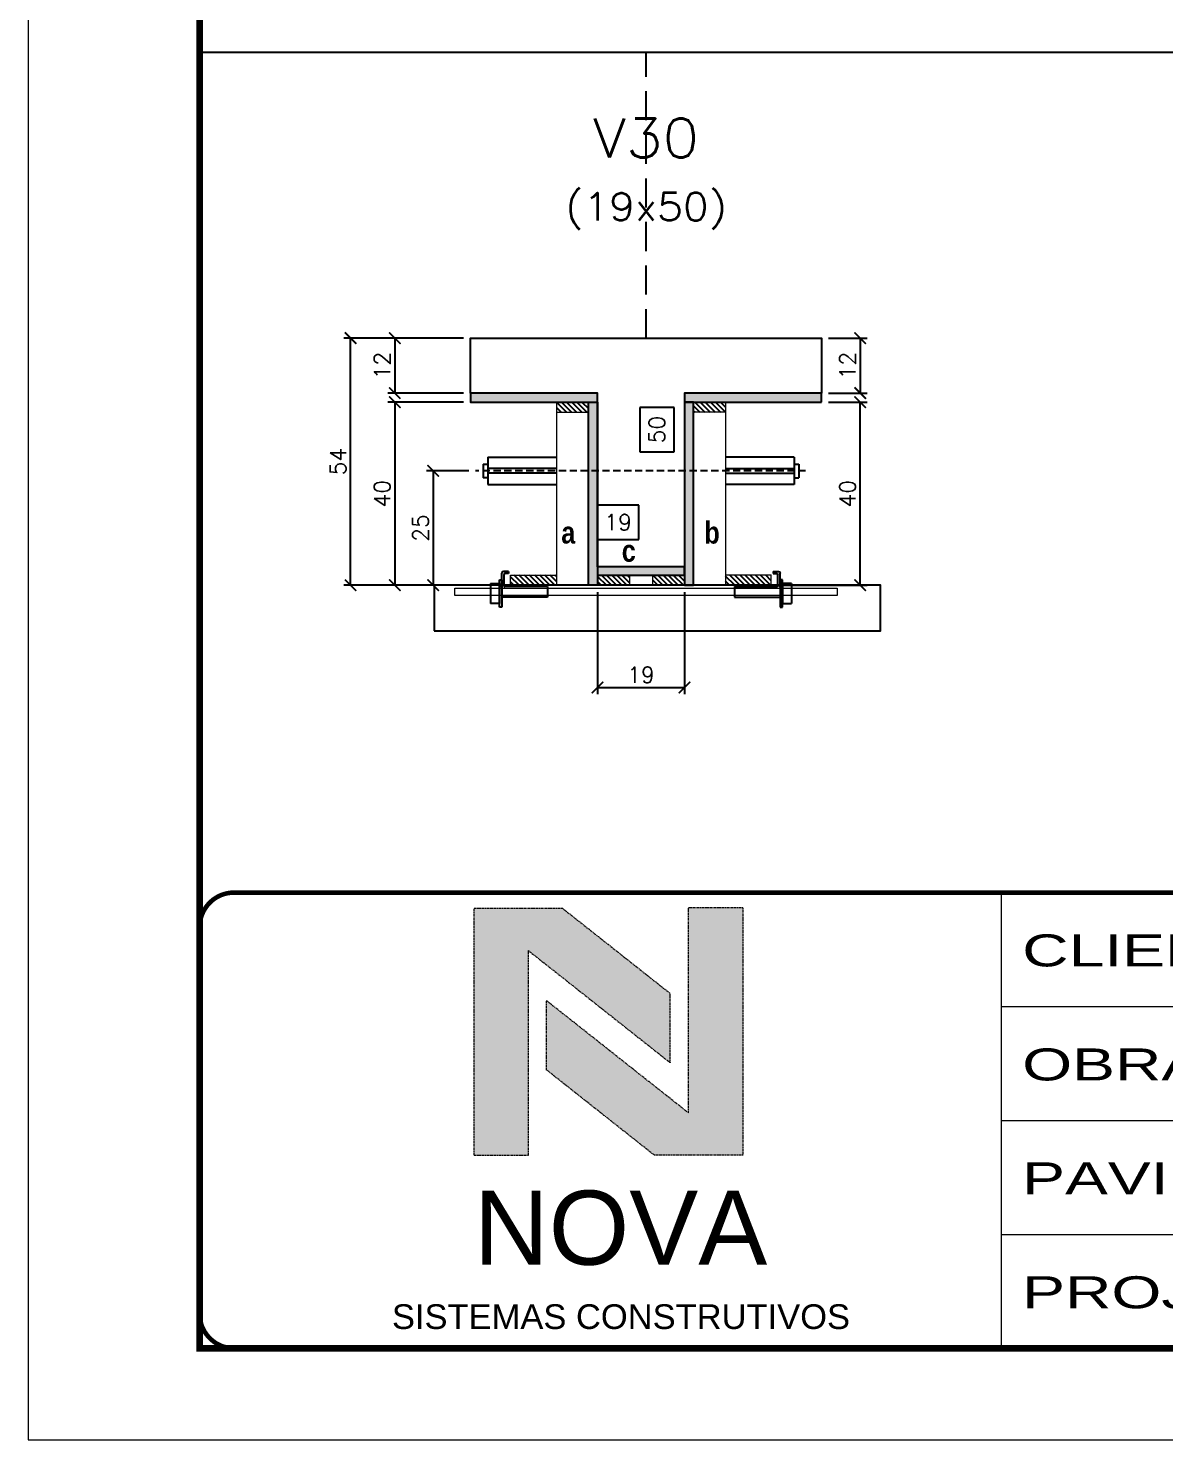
# Model space of a CAD drawing. Header units: millimetres. Extents: x 2921 to 9246, y 316 to 11751.
# Drawn here: x 2921 to 3418, y 3762 to 4379 of the extents above; entities that cross this region are included whole.
import ezdxf
from ezdxf.enums import TextEntityAlignment as Align

# ---------------------------------------------------------------- set-up
doc = ezdxf.new("R2010")
doc.units = ezdxf.units.MM
for name, pattern in [('CONTINUO', [0]), ('DASHED', [0.75, 0.5, -0.25]), ('HIDDEN', [9.525, 6.35, -3.175])]:
    doc.linetypes.add(name, pattern=pattern)
for name, color, linetype in [('1', 3, 'Continuous'), ('8', 8, 'Continuous'), ('barrote', 251, 'Continuous'), ('COTA', 241, 'Continuous'), ('Cota Seção (2x)', 4, 'Continuous'), ('detalhes', 4, 'Continuous'), ('Hachura', 253, 'Continuous'), ('Painéis', 200, 'Continuous'), ('presilha', 1, 'Continuous'), ('TENSOR', 3, 'Continuous'), ('Texto de Titulo', 7, 'Continuous'), ('Texto Qtd Sarr', 242, 'Continuous')]:
    doc.layers.add(name, color=color, linetype=linetype)
for name, color, linetype, lineweight in [('CARIMBO-LEGENDA', 75, 'Continuous', 15), ('CONCRETO', 251, 'Continuous', 25), ('Folhas', 255, 'Continuous', 9), ('Madeira', 126, 'Continuous', 18), ('SARRAFO DE PRESSAO', 251, 'DASHED', 9), ('SCO-___-LAJ', 2, 'Continuous', 0), ('Texto Seção', 7, 'Continuous', 15)]:
    doc.layers.add(name, color=color, linetype=linetype, lineweight=lineweight)
doc.styles.add('arial', font='arial.ttf')
doc.styles.add('Romans', font='romans.shx')
doc.styles.add('TECNICA', font='techb___.ttf', dxfattribs={"height": 10})
doc.styles.add('Tecnologia', font='')
doc.styles.get('Tecnologia').set_extended_font_data('Forgotten Futurist')
doc.dimstyles.new('Cota Seção (2x)', dxfattribs={"dimtxt": 7, "dimasz": 5, "dimexe": 3, "dimexo": 3, "dimgap": 2, "dimtad": 3, "dimdec": 1, "dimlfac": 0.5, "dimzin": 12, "dimdsep": 46, "dimtxsty": 'Romans', "dimblk": 'ARCHTICK', "dimcen": 0, "dimclrd": 4, "dimclre": 4, "dimclrt": 1, "dimadec": 1, "dimazin": 3, "dimtfac": 1, "dimtdec": 1, "dimtmove": 0, "dimatfit": 3, "dimldrblk": 'OBLIQUE', "dimfxl": 1, "dimtolj": 1, "dimtzin": 12, "dimarcsym": 0})
doc.dimstyles.new('Cota Seção interna', dxfattribs={"dimtxt": 7, "dimasz": 6, "dimexe": 0.18, "dimexo": 2, "dimgap": -4, "dimtad": 3, "dimdec": 1, "dimlfac": 0.5, "dimzin": 12, "dimdsep": 46, "dimtxsty": 'Romans', "dimblk": 'ARCHTICK', "dimcen": 0.09, "dimse1": 1, "dimse2": 1, "dimsd1": 1, "dimsd2": 1, "dimclrd": 180, "dimclre": 5, "dimclrt": 1, "dimadec": 0, "dimazin": 3, "dimtfac": 1, "dimtdec": 1, "dimtofl": 0, "dimtmove": 0, "dimatfit": 3, "dimldrblk": 'ARCHTICK', "dimfxl": 1, "dimtolj": 1, "dimtzin": 0, "dimarcsym": 0})
pattern_1 = [(315, (26126.7079, -4094.3415), (1.12253202, 1.12253202), [])]

# ---------------------------------------------------------------- blocks, each defined once
blk = doc.blocks.new('A$C64660E27')
at = {"layer": 'COTA', "true_color": 0x1a1a1a}
h = blk.add_hatch(color=250, dxfattribs=at)
h.dxf.hatch_style = 1
h.paths.add_polyline_path([(185.36, -11.63), (142.39, -11.63), (142.39, -131.63), (168.79, -131.63), (168.79, -32.18), (237.73, -86.68), (237.73, -53.03)])
at = {"layer": 'COTA'}
h = blk.add_hatch(color=20, dxfattribs=at)
h.dxf.hatch_style = 1
h.paths.add_polyline_path([(273.01, -11.43), (246.61, -11.43), (246.61, -111.07), (177.67, -56.57), (177.67, -90.22), (230.04, -131.63), (273.01, -131.63)])
for p, q in [((142.39, -131.63), (142.39, -11.63)), ((142.39, -11.63), (185.36, -11.63)), ((185.36, -11.63), (237.73, -53.03)), ((273.01, -11.43), (246.61, -11.43)), ((246.61, -111.07), (246.61, -11.43)), ((273.01, -11.43), (273.01, -131.63)), ((168.79, -32.18), (237.73, -86.68)), ((168.79, -131.63), (168.79, -32.18)), ((237.73, -86.68), (237.73, -53.03)), ((246.61, -111.07), (177.67, -56.57)), ((177.67, -90.22), (177.67, -56.57)), ((230.04, -131.63), (177.67, -90.22)), ((142.39, -131.63), (168.79, -131.63)), ((273.01, -131.63), (230.04, -131.63))]:
    blk.add_line(p, q)
at = {"layer": 'CARIMBO-LEGENDA', "color": 7, "linetype": 'Continuous', "ltscale": 100, "style": 'arial'}
blk.add_text('NOVA', height=36, dxfattribs=at).set_placement((142.39, -184.81))
at = {"layer": 'CARIMBO-LEGENDA', "color": 7, "linetype": 'Continuous', "style": 'arial'}
blk.add_text('SISTEMAS CONSTRUTIVOS', height=12, dxfattribs=at).set_placement((102.51, -216.03))
blk = doc.blocks.new('9999999999')
at = {"color": 30, "linetype": 'CONTINUO'}
for p, q in [((98564.56, 34230.21), (98564.56, 34429.45)), ((98564.56, 34379.64), (99583.98, 34379.64)), ((98564.56, 34329.83), (99487.98, 34329.83)), ((98564.56, 34280.02), (99487.98, 34280.02))]:
    blk.add_line(p, q, dxfattribs=at)
at = {"color": 30, "linetype": 'CONTINUO', "const_width": 2}
blk.add_lwpolyline([(99583.98, 34230.21), (99583.98, 34414.45, 0.414214), (99568.98, 34429.45), (98228.98, 34429.45, 0.414214), (98213.98, 34414.45), (98213.98, 34245.21, 0.414214), (98228.98, 34230.21), (99583.98, 34230.21)], format="xyb", dxfattribs=at)
at = {"layer": 'Folhas'}
blk.add_lwpolyline([(98138.98, 34190.21), (99623.98, 34190.21), (99623.98, 35240.21), (98138.98, 35240.21)], close=True, dxfattribs=at)
at = {"layer": 'Folhas', "color": 30, "const_width": 3}
blk.add_lwpolyline([(98213.98, 34230.21), (99583.98, 34230.21), (99583.98, 35200.21), (98213.98, 35200.21)], close=True, dxfattribs=at)
at = {"xscale": 0.9, "yscale": 0.9, "zscale": 0.9}
blk.add_blockref('A$C64660E27', (98205.77, 34433.07), dxfattribs=at)
at = {"layer": 'Folhas', "color": 7, "style": 'Tecnologia', "width": 1.5}
for s, p in [('CLIENTE:', (98573.65, 34397.17)), ('OBRA:', (98573.65, 34347.31)), ('PAVIMENTO:', (98573.65, 34297.5)), ('PROJETO:', (98573.65, 34247.69))]:
    blk.add_text(s, height=14, dxfattribs=at).set_placement(p)
blk = doc.blocks.new('titulo1')
at = {"layer": 'Defpoints', "color": 252, "linetype": 'HIDDEN', "ltscale": 2}
blk.add_line((0, 0), (0, 125), dxfattribs=at)
at = {"layer": 'Defpoints', "style": 'Romans', "oblique": 15}
blk.add_attdef('FOLHA', text='', height=10, dxfattribs=at).set_placement((0, 15.58), align=Align.MIDDLE_CENTER)
at = {"layer": 'Texto Qtd Sarr', "color": 3, "style": 'Romans', "oblique": 15}
for tag, height, p in [('TITULO', 17, (0, 71.45)), ('SEÇÃO', 12, (0, 41.55))]:
    blk.add_attdef(tag, text='', height=height, dxfattribs=at).set_placement(p, align=Align.MIDDLE_CENTER)
blk = doc.blocks.new('_ArchTick')
at = {"color": 0, "linetype": 'ByBlock', "const_width": 0.15}
blk.add_lwpolyline([(-0.5, -0.5), (0.5, 0.5)], dxfattribs=at)
blk = doc.blocks.new('*D262')
at = {"layer": 'COTA', "color": 4, "lineweight": -2, "transparency": 16777216}
for p, q in [((3271.09, 4243.3), (3287.96, 4243.3)), ((3284.96, 4243.3), (3284.96, 4219.3)), ((3271.09, 4219.3), (3287.96, 4219.3))]:
    blk.add_line(p, q, dxfattribs=at)
at = {"layer": 'Defpoints', "color": 0, "transparency": 16777216}
for p in [(3268.09, 4243.3), (3268.09, 4219.3), (3284.96, 4219.3)]:
    blk.add_point(p, dxfattribs=at)
at = {"layer": 'COTA', "color": 4, "lineweight": -2, "transparency": 16777216, "xscale": 5, "yscale": 5, "zscale": 5}
for p, rotation in [((3284.96, 4243.3), 90), ((3284.96, 4219.3), 270)]:
    blk.add_blockref('_ArchTick', p, dxfattribs=dict(at, rotation=rotation))
at = {"layer": 'COTA', "color": 1, "transparency": 16777216, "insert": (3279.46, 4231.3), "char_height": 7, "attachment_point": 5, "rotation": 90, "style": 'Romans'}
blk.add_mtext('\\A1;12', dxfattribs=at)
blk = doc.blocks.new('_Oblique')
at = {"layer": '1', "color": 0, "lineweight": -2}
blk.add_line((-0.5, -0.5), (0.5, 0.5), dxfattribs=at)
blk = doc.blocks.new('*D263')
at = {"layer": 'COTA', "color": 4, "lineweight": -2, "transparency": 16777216}
for p, q in [((3111.49, 4243.3), (3059.11, 4243.3)), ((3062.11, 4135.3), (3062.11, 4243.3)), ((3133.49, 4135.3), (3059.11, 4135.3))]:
    blk.add_line(p, q, dxfattribs=at)
at = {"layer": 'Defpoints', "color": 0, "transparency": 16777216}
for p in [(3062.11, 4243.3), (3114.49, 4243.3), (3136.49, 4135.3)]:
    blk.add_point(p, dxfattribs=at)
at = {"layer": 'COTA', "color": 4, "lineweight": -2, "transparency": 16777216, "xscale": 5, "yscale": 5, "zscale": 5}
for p, rotation in [((3062.11, 4243.3), 90), ((3062.11, 4135.3), 270)]:
    blk.add_blockref('_ArchTick', p, dxfattribs=dict(at, rotation=rotation))
at = {"layer": 'COTA', "color": 1, "transparency": 16777216, "insert": (3056.61, 4189.3), "char_height": 7, "attachment_point": 5, "rotation": 90, "style": 'Romans'}
blk.add_mtext('\\A1;54', dxfattribs=at)
blk = doc.blocks.new('*D264')
at = {"layer": 'COTA', "color": 4, "lineweight": -2, "transparency": 16777216}
for p, q in [((3271.09, 4215.3), (3287.96, 4215.3)), ((3284.96, 4135.3), (3284.96, 4215.3)), ((3244.69, 4135.3), (3287.96, 4135.3))]:
    blk.add_line(p, q, dxfattribs=at)
at = {"layer": 'Defpoints', "color": 0, "transparency": 16777216}
for p in [(3268.09, 4215.3), (3284.96, 4215.3), (3241.69, 4135.3)]:
    blk.add_point(p, dxfattribs=at)
at = {"layer": 'COTA', "color": 4, "lineweight": -2, "transparency": 16777216, "xscale": 5, "yscale": 5, "zscale": 5}
for p, rotation in [((3284.96, 4215.3), 90), ((3284.96, 4135.3), 270)]:
    blk.add_blockref('_ArchTick', p, dxfattribs=dict(at, rotation=rotation))
at = {"layer": 'COTA', "color": 1, "transparency": 16777216, "insert": (3279.46, 4175.3), "char_height": 7, "attachment_point": 5, "rotation": 90, "style": 'Romans'}
blk.add_mtext('\\A1;40', dxfattribs=at)
blk = doc.blocks.new('*D265')
at = {"layer": 'Cota Seção (2x)', "color": 180, "lineweight": -2, "transparency": 16777216}
for p, q in [((3203.59, 4212.97), (3188.59, 4212.97)), ((3188.59, 4212.97), (3188.59, 4193.64)), ((3203.59, 4193.64), (3203.59, 4212.97)), ((3188.59, 4193.64), (3203.59, 4193.64))]:
    blk.add_line(p, q, dxfattribs=at)
at = {"layer": 'Defpoints', "color": 0, "transparency": 16777216}
for p in [(3207.59, 4243.3), (3219.09, 4243.3), (3219.09, 4143.3)]:
    blk.add_point(p, dxfattribs=at)
at = {"layer": 'Cota Seção (2x)', "color": 1, "transparency": 16777216, "insert": (3196.09, 4203.3), "char_height": 7, "attachment_point": 5, "rotation": 90, "style": 'Romans'}
blk.add_mtext('\\A1;50', dxfattribs=at)
blk = doc.blocks.new('*D266')
at = {"layer": 'COTA', "color": 4, "lineweight": -2, "transparency": 16777216}
for p, q in [((3111.49, 4243.3), (3078.43, 4243.3)), ((3081.43, 4243.3), (3081.43, 4219.3)), ((3111.49, 4219.3), (3078.43, 4219.3))]:
    blk.add_line(p, q, dxfattribs=at)
at = {"layer": 'Defpoints', "color": 0, "transparency": 16777216}
for p in [(3114.49, 4243.3), (3081.43, 4219.3), (3114.49, 4219.3)]:
    blk.add_point(p, dxfattribs=at)
at = {"layer": 'COTA', "color": 4, "lineweight": -2, "transparency": 16777216, "xscale": 5, "yscale": 5, "zscale": 5}
for p, rotation in [((3081.43, 4243.3), 90), ((3081.43, 4219.3), 270)]:
    blk.add_blockref('_ArchTick', p, dxfattribs=dict(at, rotation=rotation))
at = {"layer": 'COTA', "color": 1, "transparency": 16777216, "insert": (3075.93, 4231.3), "char_height": 7, "attachment_point": 5, "rotation": 90, "style": 'Romans'}
blk.add_mtext('\\A1;12', dxfattribs=at)
blk = doc.blocks.new('*D267')
at = {"layer": 'COTA', "color": 4, "lineweight": -2, "transparency": 16777216}
for p, q in [((3111.49, 4215.3), (3078.43, 4215.3)), ((3081.43, 4215.3), (3081.43, 4135.3)), ((3133.49, 4135.3), (3078.43, 4135.3))]:
    blk.add_line(p, q, dxfattribs=at)
at = {"layer": 'Defpoints', "color": 0, "transparency": 16777216}
for p in [(3114.49, 4215.3), (3081.43, 4135.3), (3136.49, 4135.3)]:
    blk.add_point(p, dxfattribs=at)
at = {"layer": 'COTA', "color": 4, "lineweight": -2, "transparency": 16777216, "xscale": 5, "yscale": 5, "zscale": 5}
for p, rotation in [((3081.43, 4215.3), 90), ((3081.43, 4135.3), 270)]:
    blk.add_blockref('_ArchTick', p, dxfattribs=dict(at, rotation=rotation))
at = {"layer": 'COTA', "color": 1, "transparency": 16777216, "insert": (3075.93, 4175.3), "char_height": 7, "attachment_point": 5, "rotation": 90, "style": 'Romans'}
blk.add_mtext('\\A1;40', dxfattribs=at)
blk = doc.blocks.new('PRESILHA METÁLICA 1')
at = {"layer": 'presilha'}
for p, q in [((7.5, 10.64), (7.5, 19.86)), ((12, 21), (8.64, 21)), ((9, 11.57), (9, 18.93)), ((12, 19.5), (9.57, 19.5)), ((12, 21), (12, 19.5)), ((0, 13), (6, 13)), ((0, 13), (0, 0)), ((6, 15.5), (7.5, 15.5)), ((6, -2.5), (6, 15.5)), ((6, 13), (6, 0)), ((7.5, 15.5), (7.5, -2.5)), ((37.5, 11), (9.57, 11)), ((37.5, 11), (37.5, 4.1)), ((6, 0), (0, 0)), ((37.5, 4.1), (7.5, 4.1)), ((7.5, -2.5), (6, -2.5))]:
    blk.add_line(p, q, dxfattribs=at)
for centre, radius, start, end in [((8.64, 19.86), 1.14, 90, 180), ((9.57, 18.93), 0.57, 90, 180), ((9.57, 11.57), 0.57, 180, 270)]:
    blk.add_arc(centre, radius, start, end, dxfattribs=at)
blk = doc.blocks.new('*D268')
at = {"layer": 'COTA', "color": 4, "lineweight": -2, "transparency": 16777216}
for p, q in [((3170.09, 4132.3), (3170.09, 4087.58)), ((3208.09, 4132.3), (3208.09, 4087.58)), ((3170.09, 4090.58), (3208.09, 4090.58))]:
    blk.add_line(p, q, dxfattribs=at)
at = {"layer": 'Defpoints', "color": 0, "transparency": 16777216}
for p in [(3170.09, 4135.3), (3208.09, 4135.3), (3208.09, 4090.58)]:
    blk.add_point(p, dxfattribs=at)
at = {"layer": 'COTA', "color": 4, "lineweight": -2, "transparency": 16777216, "xscale": 5, "yscale": 5, "zscale": 5, "rotation": 180}
blk.add_blockref('_ArchTick', (3170.09, 4090.58), dxfattribs=at)
at = {"layer": 'COTA', "color": 4, "lineweight": -2, "transparency": 16777216, "xscale": 5, "yscale": 5, "zscale": 5}
blk.add_blockref('_ArchTick', (3208.09, 4090.58), dxfattribs=at)
at = {"layer": 'COTA', "color": 1, "transparency": 16777216, "insert": (3189.09, 4096.08), "char_height": 7, "attachment_point": 5, "style": 'Romans'}
blk.add_mtext('\\A1;19', dxfattribs=at)
blk = doc.blocks.new('*D937')
at = {"layer": 'COTA', "color": 4, "lineweight": -2, "transparency": 16777216}
for p, q in [((3113.78, 4185.27), (3095.23, 4185.27)), ((3098.23, 4185.27), (3098.23, 4135.3)), ((3113.78, 4135.3), (3095.23, 4135.3))]:
    blk.add_line(p, q, dxfattribs=at)
at = {"layer": 'Defpoints', "color": 0, "transparency": 16777216}
for p in [(3116.78, 4185.27), (3098.23, 4135.3), (3116.78, 4135.3)]:
    blk.add_point(p, dxfattribs=at)
at = {"layer": 'COTA', "color": 4, "lineweight": -2, "transparency": 16777216, "xscale": 5, "yscale": 5, "zscale": 5}
for p, rotation in [((3098.23, 4185.27), 90), ((3098.23, 4135.3), 270)]:
    blk.add_blockref('_ArchTick', p, dxfattribs=dict(at, rotation=rotation))
at = {"layer": 'COTA', "color": 1, "transparency": 16777216, "insert": (3092.73, 4160.29), "char_height": 7, "attachment_point": 5, "rotation": 90, "style": 'Romans'}
blk.add_mtext('\\A1;25', dxfattribs=at)
blk = doc.blocks.new('*D269')
at = {"layer": 'Cota Seção (2x)', "color": 180, "lineweight": -2, "transparency": 16777216}
for p, q in [((3188.09, 4170.3), (3170.09, 4170.3)), ((3170.09, 4170.3), (3170.09, 4155.3)), ((3188.09, 4155.3), (3188.09, 4170.3)), ((3170.09, 4155.3), (3188.09, 4155.3))]:
    blk.add_line(p, q, dxfattribs=at)
at = {"layer": 'Defpoints', "color": 0, "transparency": 16777216}
for p in [(3208.09, 4151.3), (3170.09, 4135.3), (3208.09, 4135.3)]:
    blk.add_point(p, dxfattribs=at)
at = {"layer": 'Cota Seção (2x)', "color": 1, "transparency": 16777216, "insert": (3179.09, 4162.8), "char_height": 7, "attachment_point": 5, "style": 'Romans'}
blk.add_mtext('\\A1;19', dxfattribs=at)

msp = doc.modelspace()

# ---------------------------------------------------------------- hatches: boundary and pattern name
at = {"layer": 'Hachura'}
h = msp.add_hatch(color=256, dxfattribs=at)
h.dxf.hatch_style = 1
h.paths.add_polyline_path([(3170.09, 4215.3), (3170.09, 4219.3), (3114.49, 4219.3), (3114.49, 4215.3)])
h = msp.add_hatch(dxfattribs=at)
h.set_pattern_fill('ANSI31', color=256, scale=0.5, angle=270, style=0)
h.set_pattern_definition([(315, (26126.7079, -4092.3415), (1.12253202, 1.12253202), [])])
h.paths.add_polyline_path([(3166.09, 4210.9), (3166.09, 4215.3), (3152.09, 4215.3), (3152.09, 4210.9)])
h = msp.add_hatch(color=256, dxfattribs=at)
h.dxf.hatch_style = 1
h.paths.add_polyline_path([(3170.09, 4219.3), (3166.09, 4219.3), (3166.09, 4135.3), (3170.09, 4135.3)])
h = msp.add_hatch(color=256, dxfattribs=at)
h.dxf.hatch_style = 1
h.paths.add_polyline_path([(3212.09, 4219.3), (3208.09, 4219.3), (3208.09, 4135.3), (3212.09, 4135.3)])
h = msp.add_hatch(color=256, dxfattribs=at)
h.dxf.hatch_style = 1
h.paths.add_polyline_path([(3268.09, 4215.3), (3268.09, 4219.3), (3208.09, 4219.3), (3208.09, 4215.3)])
h = msp.add_hatch(dxfattribs=at)
h.set_pattern_fill('ANSI31', color=256, scale=0.5, angle=270, style=0)
h.set_pattern_definition([(315, (26126.7079, -4092.3415), (1.12253202, 1.12253202), [])])
h.paths.add_polyline_path([(3212.09, 4210.9), (3212.09, 4215.3), (3226.09, 4215.3), (3226.09, 4210.9)])
h = msp.add_hatch(color=256, dxfattribs=at)
h.dxf.hatch_style = 1
h.paths.add_polyline_path([(3208.09, 4139.7), (3208.09, 4143.3), (3170.09, 4143.3), (3170.09, 4139.7)])
h = msp.add_hatch(dxfattribs=at)
h.set_pattern_fill('ANSI31', color=256, scale=0.5, angle=270, style=0)
h.set_pattern_definition([(315, (26126.7079, -4094.3415), (1.12253202, 1.12253202), [])])
h.paths.add_polyline_path([(3132.09, 4135.3), (3132.09, 4139.7), (3152.09, 4139.7), (3152.09, 4135.3)])
h = msp.add_hatch(dxfattribs=at)
h.set_pattern_fill('ANSI31', color=256, scale=0.5, angle=270, style=0)
h.set_pattern_definition(pattern_1)
h.paths.add_polyline_path([(3170.09, 4135.3), (3170.09, 4139.7), (3184.09, 4139.7), (3184.09, 4135.3)])
h = msp.add_hatch(dxfattribs=at)
h.set_pattern_fill('ANSI31', color=256, scale=0.5, angle=270, style=0)
h.set_pattern_definition(pattern_1)
h.paths.add_polyline_path([(3208.09, 4135.3), (3208.09, 4139.7), (3194.09, 4139.7), (3194.09, 4135.3)])
h = msp.add_hatch(dxfattribs=at)
h.set_pattern_fill('ANSI31', color=256, scale=0.5, angle=270, style=0)
h.set_pattern_definition(pattern_1)
h.paths.add_polyline_path([(3246.09, 4135.3), (3246.09, 4139.7), (3226.09, 4139.7), (3226.09, 4135.3)])

# ---------------------------------------------------------------- linework, layer by layer
at = {"ltscale": 3}
for p, q in [((3122.09, 4191.27), (3122.09, 4179.27)), ((3122.09, 4191.27), (3152.09, 4191.27)), ((3256.09, 4191.27), (3226.09, 4191.27)), ((3256.09, 4191.27), (3256.09, 4179.27)), ((3120.09, 4188.27), (3120.09, 4182.27)), ((3120.09, 4188.27), (3122.09, 4188.27)), ((3152.09, 4186.27), (3122.09, 4186.27)), ((3226.09, 4186.27), (3256.09, 4186.27)), ((3256.09, 4188.27), (3258.09, 4188.27)), ((3258.09, 4188.27), (3258.09, 4182.27)), ((3122.09, 4182.27), (3120.09, 4182.27)), ((3152.09, 4184.27), (3122.09, 4184.27)), ((3122.09, 4179.27), (3152.09, 4179.27)), ((3226.09, 4184.27), (3256.09, 4184.27)), ((3256.09, 4179.27), (3226.09, 4179.27)), ((3256.09, 4182.27), (3258.09, 4182.27))]:
    msp.add_line(p, q, dxfattribs=at)
at = {"layer": '8', "linetype": 'ByBlock'}
msp.add_line((2996.13, 4368.3), (4366.13, 4368.3), dxfattribs=at)
at = {"layer": 'barrote'}
msp.add_lwpolyline([(3098.63, 4115.3), (3293.82, 4115.3), (3293.82, 4135.3), (3098.63, 4135.3)], close=True, dxfattribs=at)
at = {"layer": 'CONCRETO'}
msp.add_lwpolyline([(3114.49, 4219.3), (3114.49, 4243.3), (3268.09, 4243.3), (3268.09, 4219.3), (3208.09, 4219.3), (3208.09, 4143.3), (3170.09, 4143.3), (3170.09, 4219.3)], close=True, dxfattribs=at)
at = {"layer": 'Madeira'}
for points in [[(3166.09, 4210.9), (3166.09, 4215.3), (3152.09, 4215.3), (3152.09, 4210.9)], [(3166.09, 4215.3), (3152.09, 4215.3), (3152.09, 4135.3), (3166.09, 4135.3)], [(3212.09, 4210.9), (3212.09, 4215.3), (3226.09, 4215.3), (3226.09, 4210.9)], [(3212.09, 4215.3), (3226.09, 4215.3), (3226.09, 4135.3), (3212.09, 4135.3)], [(3132.09, 4135.3), (3132.09, 4139.7), (3152.09, 4139.7), (3152.09, 4135.3)], [(3170.09, 4135.3), (3170.09, 4139.7), (3184.09, 4139.7), (3184.09, 4135.3)], [(3208.09, 4135.3), (3208.09, 4139.7), (3194.09, 4139.7), (3194.09, 4135.3)], [(3246.09, 4135.3), (3246.09, 4139.7), (3226.09, 4139.7), (3226.09, 4135.3)]]:
    msp.add_lwpolyline(points, close=True, dxfattribs=at)
at = {"layer": 'Painéis'}
for points in [[(3170.09, 4215.3), (3170.09, 4219.3), (3114.49, 4219.3), (3114.49, 4215.3)], [(3166.09, 4215.3), (3170.09, 4215.3), (3170.09, 4135.3), (3166.09, 4135.3)], [(3268.09, 4215.3), (3268.09, 4219.3), (3208.09, 4219.3), (3208.09, 4215.3)], [(3212.09, 4215.3), (3208.09, 4215.3), (3208.09, 4135.3), (3212.09, 4135.3)], [(3208.09, 4139.7), (3208.09, 4143.3), (3170.09, 4143.3), (3170.09, 4139.7)]]:
    msp.add_lwpolyline(points, close=True, dxfattribs=at)
at = {"layer": 'SCO-___-LAJ', "color": 1}
msp.add_lwpolyline([(3107.63, 4133.97), (3274.94, 4133.97), (3274.94, 4130.77), (3107.63, 4130.77)], close=True, dxfattribs=at)
at = {"layer": 'TENSOR', "linetype": 'HIDDEN', "ltscale": 0.5}
msp.add_line((3261.09, 4185.27), (3116.78, 4185.27), dxfattribs=at)

# ---------------------------------------------------------------- block references
at = {"layer": 'presilha', "yscale": 0.6666666666666666, "zscale": 0.6666666666666666}
for p, xscale in [((3123.22, 4127.34), 0.6666666666666666), ((3254.96, 4127.34), -0.6666666666666666)]:
    msp.add_blockref('PRESILHA METÁLICA 1', p, dxfattribs=dict(at, xscale=xscale))
at = {"layer": 'SARRAFO DE PRESSAO', "color": 6, "linetype": 'ByBlock'}
msp.add_blockref('9999999999', (-95217.85, -30428.56), dxfattribs=at)
at = {"layer": 'Texto Seção'}
ref = msp.add_blockref('titulo1', (3191.29, 4243.3), dxfattribs=at)
ref.add_attrib('TITULO', 'V30', dxfattribs={"layer": 'Texto de Titulo', "color": 7, "height": 17, "style": 'Romans', "width": 1.1}).set_placement((3191.29, 4330.8), align=Align.MIDDLE_CENTER)
ref.add_attrib('SEÇÃO', '(19x50)', dxfattribs={"layer": 'Texto de Titulo', "color": 7, "height": 12, "style": 'Romans', "width": 1.1}).set_placement((3191.29, 4300.8), align=Align.MIDDLE_CENTER)

# ---------------------------------------------------------------- texts
at = {"layer": 'detalhes', "style": 'TECNICA'}
for s, p in [('a', (3154.26, 4153.5)), ('b', (3216.8, 4153.49)), ('c', (3180.69, 4145.54))]:
    msp.add_text(s, height=9.6, dxfattribs=at).set_placement(p)

# ---------------------------------------------------------------- dimensions: what is measured, and where the dimension line sits
at = {"layer": 'COTA'}
for base, p1, p2, picture, middle in [((3062.11, 4243.3), (3136.49, 4135.3), (3114.49, 4243.3), '*D263', (3056.61, 4189.3)), ((3081.43, 4219.3), (3114.49, 4243.3), (3114.49, 4219.3), '*D266', (3075.93, 4231.3)), ((3284.96, 4219.3), (3268.09, 4243.3), (3268.09, 4219.3), '*D262', (3279.46, 4231.3)), ((3081.43, 4135.3), (3114.49, 4215.3), (3136.49, 4135.3), '*D267', (3075.93, 4175.3)), ((3284.96, 4215.3), (3241.69, 4135.3), (3268.09, 4215.3), '*D264', (3279.46, 4175.3)), ((3098.23, 4135.3), (3116.78, 4185.27), (3116.78, 4135.3), '*D937', (3092.73, 4160.29))]:
    dim = msp.add_linear_dim(base=base, p1=p1, p2=p2, angle=90, dimstyle='Cota Seção (2x)', dxfattribs=at)
    dim.commit()
    dim.dimension.update_dxf_attribs({"geometry": picture, "text_midpoint": middle})
dim = msp.add_linear_dim(base=(3208.09, 4090.58), p1=(3170.09, 4135.3), p2=(3208.09, 4135.3), dimstyle='Cota Seção (2x)', dxfattribs=at)
dim.commit()
dim.dimension.update_dxf_attribs({"geometry": '*D268', "text_midpoint": (3189.09, 4096.08)})
at = {"layer": 'Cota Seção (2x)'}
dim = msp.add_linear_dim(base=(3207.59, 4243.3), p1=(3219.09, 4143.3), p2=(3219.09, 4243.3), angle=90, dimstyle='Cota Seção interna', dxfattribs=at)
dim.commit()
dim.dimension.update_dxf_attribs({"geometry": '*D265', "text_midpoint": (3207.59, 4203.3), "dimtype": 160})
dim = msp.add_linear_dim(base=(3208.09, 4151.3), p1=(3170.09, 4135.3), p2=(3208.09, 4135.3), dimstyle='Cota Seção interna', dxfattribs=at)
dim.commit()
dim.dimension.update_dxf_attribs({"geometry": '*D269', "text_midpoint": (3179.09, 4151.3), "dimtype": 160})

doc.saveas('drawing.dxf')
